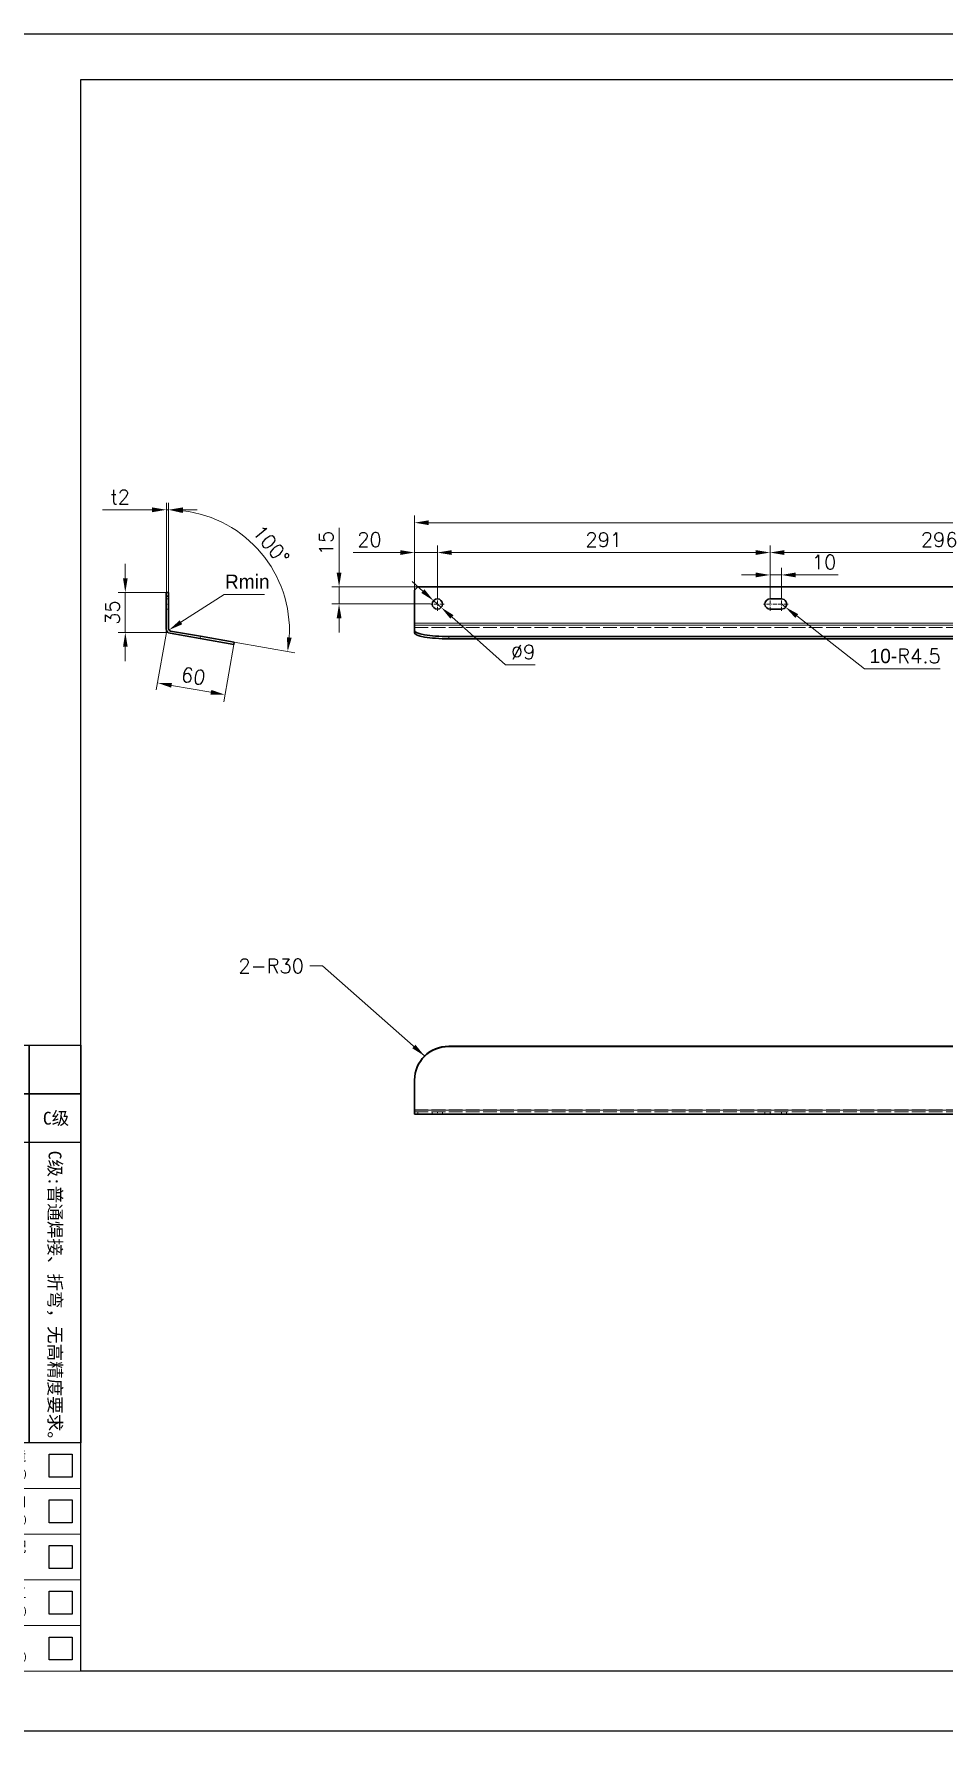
# Model space of a CAD drawing. Header units: millimetres. Extents: x -168473 to -148463, y 295526 to 306160.
# Drawn here: x -163302 to -162507, y 299441 to 300926 of the extents above; entities that cross this region are included whole.
import ezdxf
from ezdxf.enums import TextEntityAlignment as Align

# ---------------------------------------------------------------- set-up
doc = ezdxf.new("R2010")
doc.units = ezdxf.units.MM
for name, pattern in [('CENTER2', [28.575, 19.05, -3.175, 3.175, -3.175]), ('DASHDOT', [18.5, 12, -3, 0.5, -3]), ('DASHED', [15, 12, -3]), ('DASHED2', [9.525, 6.35, -3.175])]:
    doc.linetypes.add(name, pattern=pattern)
for name, color, linetype, lineweight in [('A3', 3, 'Continuous', 20), ('中心线', 2, 'CENTER2', 13), ('图框', 7, 'Continuous', 20), ('尺寸线', 3, 'Continuous', 13), ('文字', 1, 'Continuous', 13), ('细实线', 4, 'Continuous', 25), ('虚线', 2, 'DASHED2', 25)]:
    doc.layers.add(name, color=color, linetype=linetype, lineweight=lineweight)
doc.styles.add('CH-1', font='')
doc.styles.get("Standard").update_dxf_attribs({"font": 'txt', "bigfont": 'gbcbig.shx'})
doc.styles.get('CH-1').set_extended_font_data('SimSun')
doc.dimstyles.new('副本05', dxfattribs={"dimscale": 5, "dimtxt": 2.5, "dimasz": 2.5, "dimexe": 1.25, "dimexo": 0, "dimgap": 1, "dimtad": 1, "dimdsep": 46, "dimtxsty": 'Standard', "dimcen": 1, "dimclrd": 3, "dimclre": 3, "dimclrt": 1, "dimadec": 1, "dimazin": 2, "dimtfac": 1, "dimtmove": 0, "dimatfit": 3, "dimfxl": 0, "dimtolj": 1, "dimlwd": -1, "dimlwe": -1, "dimarcsym": 0})
doc.dimstyles.new('副本05$3', dxfattribs={"dimscale": 5, "dimtxt": 2.5, "dimasz": 2.5, "dimexe": 1.25, "dimexo": 0, "dimgap": 1, "dimtad": 1, "dimtih": 1, "dimtoh": 1, "dimdsep": 46, "dimtxsty": 'Standard', "dimcen": 1, "dimclrd": 3, "dimclre": 3, "dimclrt": 1, "dimadec": 1, "dimazin": 2, "dimtfac": 1, "dimtmove": 0, "dimatfit": 3, "dimfxl": 0, "dimtolj": 1, "dimlwd": -1, "dimlwe": -1, "dimarcsym": 0})
doc.dimstyles.new('副本05$4', dxfattribs={"dimscale": 5, "dimtxt": 2.5, "dimasz": 2.5, "dimexe": 1.25, "dimexo": 0, "dimgap": 1, "dimtad": 1, "dimtih": 1, "dimtoh": 1, "dimdsep": 46, "dimtxsty": 'Standard', "dimcen": 1, "dimclrd": 3, "dimclre": 3, "dimclrt": 1, "dimadec": 1, "dimazin": 2, "dimtfac": 1, "dimtmove": 0, "dimatfit": 3, "dimfxl": 0, "dimtolj": 1, "dimlwd": -1, "dimlwe": -1, "dimarcsym": 0})

# ---------------------------------------------------------------- blocks, each defined once
blk = doc.blocks.new('A$C2CD672AE')
for p, q in [((-218.5, 8), (201.5, 8)), ((-193.5, 0), (193.5, 0)), ((-193.5, -278.55), (-193.5, 0)), ((193.5, -278.55), (-193.5, -278.55)), ((201.5, -289), (-218.5, -289))]:
    blk.add_line(p, q)
blk = doc.blocks.new('fenlei')
at = {"layer": '图框'}
for points in [[(-25, 32), (0, 32), (0, 40), (-25, 40)], [(-25, 24), (0, 24), (0, 32), (-25, 32)], [(-25, 16), (0, 16), (0, 24), (-25, 24)], [(-25, 8), (0, 8), (0, 16), (-25, 16)], [(-25, 0), (0, 0), (0, 8), (-25, 8)]]:
    blk.add_lwpolyline(points, close=True, dxfattribs=at)
at = {"layer": '细实线'}
for points in [[(-5.5, 38), (-1.5, 38), (-1.5, 34), (-5.5, 34)], [(-5.5, 30), (-1.5, 30), (-1.5, 26), (-5.5, 26)], [(-5.5, 22), (-1.5, 22), (-1.5, 18), (-5.5, 18)], [(-5.5, 14), (-1.5, 14), (-1.5, 10), (-5.5, 10)], [(-5.5, 6), (-1.5, 6), (-1.5, 2), (-5.5, 2)]]:
    blk.add_lwpolyline(points, close=True, dxfattribs=at)
at = {"style": 'CH-1'}
for s, height, p in [('社内制造', 1.836, (-14.54, 37.8)), ('(原纸要回收)', 1.285, (-14.58, 34.52)), ('社内机加', 1.836, (-14.54, 29.8)), ('(原纸要回收)', 1.285, (-14.58, 26.52)), ('社内装配', 1.836, (-14.54, 21.8)), ('(复印件)', 1.285, (-14.58, 18.52)), ('外协加工', 1.836, (-14.54, 13.8)), ('(原纸要回收)', 1.285, (-14.58, 10.52)), ('其他', 1.836, (-14.54, 5.8)), ('(原纸要回收)', 1.285, (-14.58, 2.52))]:
    blk.add_text(s, height=height, dxfattribs=at).set_placement(p, align=Align.MIDDLE)
blk = doc.blocks.new('机加分类')
at = {"layer": '细实线'}
for p, q in [((-94, -8.5), (-94, 0)), ((-94, 0), (-86, 0)), ((-86, -8.5), (-86, 0)), ((-86, 0), (-78, 0)), ((-86, 0), (-86, -8.5)), ((-78, -8.5), (-78, 0)), ((-78, 0), (-69, 0)), ((-78, 0), (-78, -8.5)), ((-69, 0), (-69, -8.5)), ((-86, -8.5), (-94, -8.5)), ((-94, -17), (-94, -8.5)), ((-94, -8.5), (-86, -8.5)), ((-78, -8.5), (-86, -8.5)), ((-86, -17), (-86, -8.5)), ((-86, -8.5), (-78, -8.5)), ((-86, -8.5), (-86, -17)), ((-69, -8.5), (-78, -8.5)), ((-78, -17), (-78, -8.5)), ((-78, -8.5), (-69, -8.5)), ((-78, -8.5), (-78, -17)), ((-69, -8.5), (-69, -17)), ((-86, -17), (-94, -17)), ((-94, -69.55), (-94, -17)), ((-78, -17), (-86, -17)), ((-86, -69.55), (-86, -17)), ((-86, -17), (-86, -69.55)), ((-69, -17), (-78, -17)), ((-78, -69.55), (-78, -17)), ((-78, -17), (-78, -69.55)), ((-69, -17), (-69, -69.55)), ((-86, -69.55), (-94, -69.55)), ((-78, -69.55), (-86, -69.55)), ((-69, -69.55), (-78, -69.55))]:
    blk.add_line(p, q, dxfattribs=at)
at = {"layer": '文字', "color": 1, "linetype": 'Continuous', "style": 'CH-1'}
blk.add_text('A级', height=2.25, dxfattribs=at).set_placement((-89.72, -14.22, -250.08), align=Align.CENTER)
for s, p in [('B级', (-81.81, -12.71, -250.08)), ('C级', (-73.31, -12.71, -250.08))]:
    blk.add_text(s, height=2.25, dxfattribs=at).set_placement(p, align=Align.MIDDLE)
for s, p in [('A级:大型加工中心，加工难度较大。', (-90.3, -43.36)), ('B级:一般机加，一般难度。', (-82.16, -36.72)), ('C级:普通焊接、折弯，无高精度要求。', (-73.47, -44.53))]:
    blk.add_text(s, height=2.25, rotation=270, dxfattribs=at).set_placement(p, align=Align.MIDDLE)
blk = doc.blocks.new('1：1横')
for name, p in [('A$C2CD672AE', (-8412.44, 515.87)), ('机加分类', (-8536.94, 346.87)), ('fenlei', (-8605.94, 237.32))]:
    blk.add_blockref(name, p)
blk = doc.blocks.new('*D7001')
at = {"layer": 'Defpoints', "color": 0}
for p in [(-161689.3, 300498.2), (-162969.3, 300434.1), (-161689.3, 300434.1)]:
    blk.add_point(p, dxfattribs=at)
at = {"layer": '尺寸线', "color": 3}
for p, q in [((-162969.3, 300434.1), (-162969.3, 300504.5)), ((-162956.8, 300498.2), (-161701.8, 300498.2)), ((-161689.3, 300434.1), (-161689.3, 300504.5))]:
    blk.add_line(p, q, dxfattribs=at)
for points in [[(-162956.8, 300500.3), (-162956.8, 300496.1), (-162969.3, 300498.2)], [(-161701.8, 300500.3), (-161701.8, 300496.1), (-161689.3, 300498.2)]]:
    blk.add_solid(points, dxfattribs=at)
at = {"layer": '尺寸线', "color": 1, "insert": (-162329.3, 300509.5), "char_height": 12.5, "attachment_point": 5}
blk.add_mtext('\\A1;1280', dxfattribs=at)
blk = doc.blocks.new('*D7002')
at = {"layer": 'Defpoints', "color": 0}
for p in [(-162969.3, 300472.1), (-162969.3, 300448.5), (-162949.3, 300432.9)]:
    blk.add_point(p, dxfattribs=at)
at = {"layer": '尺寸线', "color": 3}
for p, q in [((-162969.3, 300448.5), (-162969.3, 300478.3)), ((-162949.3, 300432.9), (-162949.3, 300478.3)), ((-162981.8, 300472.1), (-163023.1, 300472.1)), ((-162949.3, 300472.1), (-162969.3, 300472.1)), ((-162936.8, 300472.1), (-162924.3, 300472.1))]:
    blk.add_line(p, q, dxfattribs=at)
for points in [[(-162981.8, 300474.2), (-162981.8, 300470), (-162969.3, 300472.1)], [(-162936.8, 300474.2), (-162936.8, 300470), (-162949.3, 300472.1)]]:
    blk.add_solid(points, dxfattribs=at)
at = {"layer": '尺寸线', "color": 1, "insert": (-163008.7, 300483.3), "char_height": 12.5, "attachment_point": 5}
blk.add_mtext('\\A1;20', dxfattribs=at)
blk = doc.blocks.new('*D7003')
at = {"layer": 'Defpoints', "color": 0}
for p in [(-162658.3, 300472.1), (-162949.3, 300448.3), (-162658.3, 300432.9)]:
    blk.add_point(p, dxfattribs=at)
at = {"layer": '尺寸线', "color": 3}
for p, q in [((-162949.3, 300448.3), (-162949.3, 300478.3)), ((-162658.3, 300432.9), (-162658.3, 300478.3)), ((-162936.8, 300472.1), (-162670.8, 300472.1))]:
    blk.add_line(p, q, dxfattribs=at)
for points in [[(-162936.8, 300474.2), (-162936.8, 300470), (-162949.3, 300472.1)], [(-162670.8, 300474.2), (-162670.8, 300470), (-162658.3, 300472.1)]]:
    blk.add_solid(points, dxfattribs=at)
at = {"layer": '尺寸线', "color": 1, "insert": (-162803.8, 300483.3), "char_height": 12.5, "attachment_point": 5}
blk.add_mtext('\\A1;291', dxfattribs=at)
blk = doc.blocks.new('*D7004')
at = {"layer": 'Defpoints', "color": 0}
for p in [(-162362.3, 300472.1), (-162658.3, 300432.9), (-162362.3, 300432.9)]:
    blk.add_point(p, dxfattribs=at)
at = {"layer": '尺寸线', "color": 3}
for p, q in [((-162658.3, 300432.9), (-162658.3, 300478.3)), ((-162362.3, 300432.9), (-162362.3, 300478.3)), ((-162645.8, 300472.1), (-162374.8, 300472.1))]:
    blk.add_line(p, q, dxfattribs=at)
for points in [[(-162645.8, 300474.2), (-162645.8, 300470), (-162658.3, 300472.1)], [(-162374.8, 300474.2), (-162374.8, 300470), (-162362.3, 300472.1)]]:
    blk.add_solid(points, dxfattribs=at)
at = {"layer": '尺寸线', "color": 1, "insert": (-162510.3, 300483.3), "char_height": 12.5, "attachment_point": 5}
blk.add_mtext('\\A1;296', dxfattribs=at)
blk = doc.blocks.new('*D7007')
at = {"layer": 'Defpoints', "color": 0}
for p in [(-162648.3, 300452.5), (-162658.3, 300443.2), (-162648.3, 300432.9)]:
    blk.add_point(p, dxfattribs=at)
at = {"layer": '尺寸线', "color": 3}
for p, q in [((-162670.8, 300452.5), (-162683.3, 300452.5)), ((-162658.3, 300443.2), (-162658.3, 300458.7)), ((-162658.3, 300452.5), (-162648.3, 300452.5)), ((-162648.3, 300432.9), (-162648.3, 300458.7)), ((-162635.8, 300452.5), (-162598.7, 300452.5))]:
    blk.add_line(p, q, dxfattribs=at)
for points in [[(-162670.8, 300454.6), (-162670.8, 300450.4), (-162658.3, 300452.5)], [(-162635.8, 300454.6), (-162635.8, 300450.4), (-162648.3, 300452.5)]]:
    blk.add_solid(points, dxfattribs=at)
at = {"layer": '尺寸线', "color": 1, "insert": (-162611, 300463.7), "char_height": 12.5, "attachment_point": 5}
blk.add_mtext('\\A1;10', dxfattribs=at)
blk = doc.blocks.new('*D7008')
at = {"layer": 'Defpoints', "color": 0}
for p in [(-163035.3, 300442.1), (-162958.1, 300442.1), (-162955.2, 300427.1)]:
    blk.add_point(p, dxfattribs=at)
at = {"layer": '尺寸线', "color": 3}
for p, q in [((-163035.3, 300454.6), (-163035.3, 300493.7)), ((-162958.1, 300442.1), (-163041.6, 300442.1)), ((-163035.3, 300427.1), (-163035.3, 300442.1)), ((-162955.2, 300427.1), (-163041.6, 300427.1)), ((-163035.3, 300414.6), (-163035.3, 300402.1))]:
    blk.add_line(p, q, dxfattribs=at)
for points in [[(-163037.4, 300454.6), (-163033.2, 300454.6), (-163035.3, 300442.1)], [(-163037.4, 300414.6), (-163033.2, 300414.6), (-163035.3, 300427.1)]]:
    blk.add_solid(points, dxfattribs=at)
at = {"layer": '尺寸线', "color": 1, "insert": (-163046.6, 300480.4), "char_height": 12.5, "attachment_point": 5, "rotation": 90}
blk.add_mtext('\\A1;15', dxfattribs=at)
blk = doc.blocks.new('*D7009')
at = {"layer": 'Defpoints', "color": 0}
for p in [(-162952.7, 300430), (-162946, 300424.1)]:
    blk.add_point(p, dxfattribs=at)
at = {"layer": '尺寸线', "color": 3}
for p, q in [((-162962, 300438.4), (-162971.3, 300446.7)), ((-162952.7, 300430), (-162946, 300424.1)), ((-162889.7, 300373.9), (-162936.6, 300415.7)), ((-162863.8, 300373.9), (-162889.7, 300373.9))]:
    blk.add_line(p, q, dxfattribs=at)
for points in [[(-162960.6, 300439.9), (-162963.4, 300436.8), (-162952.7, 300430)], [(-162935.2, 300417.3), (-162938, 300414.2), (-162946, 300424.1)]]:
    blk.add_solid(points, dxfattribs=at)
at = {"layer": '尺寸线', "color": 1, "insert": (-162874.3, 300385.1), "char_height": 12.5, "attachment_point": 5}
blk.add_mtext('\\A1;∅9', dxfattribs=at)
blk = doc.blocks.new('*D7010')
at = {"layer": 'Defpoints', "color": 0}
for p in [(-162648.3, 300427.1), (-162644.8, 300424.3)]:
    blk.add_point(p, dxfattribs=at)
at = {"layer": '尺寸线', "color": 3}
for p, q in [((-162648.3, 300427.1), (-162644.8, 300424.3)), ((-162575.7, 300370.2), (-162634.9, 300416.6)), ((-162509.5, 300370.2), (-162575.7, 300370.2))]:
    blk.add_line(p, q, dxfattribs=at)
blk.add_solid([(-162633.7, 300418.2), (-162636.2, 300414.9), (-162644.8, 300424.3)], dxfattribs=at)
at = {"layer": '尺寸线', "color": 1, "insert": (-162540.1, 300381.5), "char_height": 12.5, "attachment_point": 5}
blk.add_mtext('\\A1;{\\Fg13f12d,@extfont2|c134;10-}R4.5', dxfattribs=at)
blk = doc.blocks.new('*D7011')
at = {"layer": 'Defpoints', "color": 0}
for p in [(-163184.1, 300404.3), (-163182.4, 300405.4)]:
    blk.add_point(p, dxfattribs=at)
at = {"layer": '尺寸线', "color": 3}
for p, q in [((-163135.8, 300435.3), (-163173.6, 300411.1)), ((-163100.4, 300435.3), (-163135.8, 300435.3))]:
    blk.add_line(p, q, dxfattribs=at)
blk.add_solid([(-163174.7, 300412.8), (-163172.5, 300409.3), (-163184.1, 300404.3)], dxfattribs=at)
at = {"layer": '尺寸线', "color": 1, "insert": (-163115.6, 300446.6), "char_height": 12.5, "attachment_point": 5}
blk.add_mtext('\\A1;{\\Fg13f12d,@extfont2|c134;Rmin}', dxfattribs=at)
blk = doc.blocks.new('*D7012')
at = {"layer": 'Defpoints', "color": 0}
for p in [(-163222.3, 300437.1), (-163186.4, 300437.1), (-163186.4, 300402.1)]:
    blk.add_point(p, dxfattribs=at)
at = {"layer": '尺寸线', "color": 3}
for p, q in [((-163222.3, 300449.6), (-163222.3, 300462.1)), ((-163186.4, 300437.1), (-163228.5, 300437.1)), ((-163222.3, 300402.1), (-163222.3, 300437.1)), ((-163186.4, 300402.1), (-163228.5, 300402.1)), ((-163222.3, 300389.6), (-163222.3, 300377.1))]:
    blk.add_line(p, q, dxfattribs=at)
for points in [[(-163224.3, 300449.6), (-163220.2, 300449.6), (-163222.3, 300437.1)], [(-163224.3, 300389.6), (-163220.2, 300389.6), (-163222.3, 300402.1)]]:
    blk.add_solid(points, dxfattribs=at)
at = {"layer": '尺寸线', "color": 1, "insert": (-163233.5, 300419.6), "char_height": 12.5, "attachment_point": 5, "rotation": 90}
blk.add_mtext('\\A1;35', dxfattribs=at)
blk = doc.blocks.new('*D7013')
at = {"layer": 'Defpoints', "color": 0}
for p in [(-163186.4, 300402.1), (-163127.3, 300391.6), (-163135.1, 300347.7)]:
    blk.add_point(p, dxfattribs=at)
at = {"layer": '尺寸线', "color": 3}
for p, q in [((-163186.4, 300402.1), (-163195.3, 300352)), ((-163127.3, 300391.6), (-163136.2, 300341.5)), ((-163181.9, 300355.9), (-163147.4, 300349.9))]:
    blk.add_line(p, q, dxfattribs=at)
for points in [[(-163181.5, 300358), (-163182.2, 300353.9), (-163194.2, 300358.1)], [(-163147, 300351.9), (-163147.8, 300347.8), (-163135.1, 300347.7)]]:
    blk.add_solid(points, dxfattribs=at)
at = {"layer": '尺寸线', "color": 1, "insert": (-163162.7, 300364), "char_height": 12.5, "attachment_point": 5, "rotation": 349.9959}
blk.add_mtext('\\A1;60', dxfattribs=at)
blk = doc.blocks.new('*D7014')
at = {"layer": 'Defpoints', "color": 0}
for p in [(-163087.3, 300445.6), (-163184.4, 300434.1), (-163184.4, 300405.4), (-163156.5, 300398.8), (-163127, 300393.6)]:
    blk.add_point(p, dxfattribs=at)
at = {"layer": '尺寸线', "color": 3}
for p, q in [((-163184.4, 300434.1), (-163184.4, 300515.7)), ((-163127, 300393.6), (-163074.1, 300384.3))]:
    blk.add_line(p, q, dxfattribs=at)
blk.add_arc((-163184.4, 300403.7), 105.7, 356.7776, 83.2233, dxfattribs=at)
for points in [[(-163172.1, 300506.7), (-163171.8, 300510.8), (-163184.4, 300509.5)], [(-163076.8, 300397.5), (-163080.9, 300398), (-163080.3, 300385.4)]]:
    blk.add_solid(points, dxfattribs=at)
at = {"layer": '尺寸线', "color": 1, "insert": (-163094.8, 300478.9), "char_height": 12.5, "attachment_point": 5, "rotation": 310.0004}
blk.add_mtext('\\A1;100°', dxfattribs=at)
blk = doc.blocks.new('*D7015')
at = {"layer": 'Defpoints', "color": 0}
for p in [(-163186.4, 300509.5), (-163186.4, 300437.1), (-163184.4, 300437.1)]:
    blk.add_point(p, dxfattribs=at)
at = {"layer": '尺寸线', "color": 3}
for p, q in [((-163198.9, 300509.5), (-163242.3, 300509.5)), ((-163186.4, 300437.1), (-163186.4, 300515.7)), ((-163184.4, 300509.5), (-163186.4, 300509.5)), ((-163184.4, 300437.1), (-163184.4, 300515.7)), ((-163171.9, 300509.5), (-163159.4, 300509.5))]:
    blk.add_line(p, q, dxfattribs=at)
for points in [[(-163198.9, 300511.6), (-163198.9, 300507.4), (-163186.4, 300509.5)], [(-163171.9, 300511.6), (-163171.9, 300507.4), (-163184.4, 300509.5)]]:
    blk.add_solid(points, dxfattribs=at)
at = {"layer": '尺寸线', "color": 1, "insert": (-163226.8, 300520.7), "char_height": 12.5, "attachment_point": 5}
blk.add_mtext('\\A1;t2', dxfattribs=at)

msp = doc.modelspace()

# ---------------------------------------------------------------- linework, layer by layer
at = {"color": 7, "lineweight": 35}
for p, q in [((-163186.417, 300437.051), (-163186.417, 300434.051)), ((-163184.417, 300437.051), (-163186.417, 300437.051)), ((-163184.417, 300434.051), (-163186.417, 300434.051)), ((-163186.417, 300434.051), (-163186.417, 300405.406)), ((-163184.417, 300437.051), (-163184.417, 300434.051)), ((-163184.417, 300434.051), (-163184.417, 300405.406)), ((-162966.318, 300442.051), (-162969.318, 300439.051)), ((-162969.318, 300439.051), (-162969.318, 300410.406)), ((-162966.318, 300442.051), (-161692.318, 300442.051)), ((-162658.318, 300431.551), (-162648.318, 300431.551)), ((-162648.318, 300422.551), (-162658.318, 300422.551)), ((-163183.112, 300401.469), (-163156.873, 300396.842)), ((-163182.764, 300403.438), (-163156.526, 300398.811)), ((-162969.318, 300410.406), (-162969.318, 300408.438)), ((-162969.318, 300408.438), (-162969.318, 300403.811)), ((-162969.318, 300401.842), (-162969.318, 300403.811)), ((-163127.329, 300391.633), (-163156.873, 300396.842)), ((-163126.981, 300393.602), (-163156.526, 300398.811)), ((-163127.329, 300391.633), (-163126.981, 300393.602)), ((-162939.318, 300398.602), (-161718.919, 300398.602)), ((-162939.318, 300396.633), (-161718.919, 300396.633)), ((-162939.318, 300040.167), (-161719.318, 300040.167)), ((-162939.318, 300039.819), (-161714.734, 300039.819)), ((-162969.318, 300010.276), (-162969.318, 300010.622)), ((-162969.318, 299984.036), (-162969.318, 300010.276)), ((-162969.318, 299984.036), (-162969.318, 299980.731)), ((-162969.318, 299980.731), (-161689.318, 299980.731))]:
    msp.add_line(p, q, dxfattribs=at)
at = {"color": 7, "lineweight": 13}
for p, q in [((-162969.318, 300410.406), (-161689.318, 300410.406)), ((-162969.318, 300408.438), (-161689.318, 300408.438)), ((-163156.873, 300396.842), (-163156.526, 300398.811)), ((-162939.318, 300396.633), (-162939.318, 300398.602)), ((-162939.318, 300039.819), (-162939.318, 300040.167)), ((-162969.318, 299984.036), (-161689.318, 299984.036))]:
    msp.add_line(p, q, dxfattribs=at)
at = {"color": 7, "lineweight": 35}
msp.add_circle((-162949.318, 300427.051), 4.5, dxfattribs=at)
for centre, radius, start, end in [((-162658.318, 300427.051), 4.5, 90.000005, 270), ((-162648.318, 300427.051), 4.5, 270, 90.000005), ((-163182.417, 300405.406), 4, 179.999997, 259.999999), ((-163182.417, 300405.406), 2, 179.999997, 259.999999)]:
    msp.add_arc(centre, radius, start, end, dxfattribs=at)
for centre, ratio, start_param, end_param in [((-162939.318, 300403.811), 0.17364818, 3.14159265, 4.71238898), ((-162939.318, 300401.842), 0.17364818, 3.14159265, 4.71238898), ((-162939.318, 300010.622), 0.98480775, 1.57079633, 3.14159265), ((-162939.318, 300010.276), 0.98480775, 1.57079633, 3.14159265)]:
    msp.add_ellipse(centre, major_axis=(30, 0), ratio=ratio, start_param=start_param, end_param=end_param, dxfattribs=at)
at = {"layer": 'A3'}
msp.add_lwpolyline([(-163386.311, 300925.879), (-161286.311, 300925.879), (-161286.311, 299440.879), (-163386.311, 299440.879)], close=True, dxfattribs=at)
at = {"layer": '中心线', "color": 2, "linetype": 'DASHDOT', "lineweight": 13, "ltscale": 0.29248}
for p, q in [((-162949.318, 300421.201), (-162949.318, 300432.9)), ((-162658.318, 300421.201), (-162658.318, 300432.9)), ((-162648.318, 300421.201), (-162648.318, 300432.9))]:
    msp.add_line(p, q, dxfattribs=at)
at = {"layer": '中心线', "color": 2, "linetype": 'DASHDOT', "lineweight": 13, "ltscale": 0.06}
msp.add_line((-163186.617, 300427.051), (-163184.217, 300427.051), dxfattribs=at)
at = {"layer": '中心线', "color": 2, "linetype": 'DASHDOT', "lineweight": 13, "ltscale": 0.292499}
for p, q in [((-162943.468, 300427.051), (-162955.168, 300427.051)), ((-162652.468, 300427.051), (-162664.168, 300427.051)), ((-162642.468, 300427.051), (-162654.168, 300427.051))]:
    msp.add_line(p, q, dxfattribs=at)
at = {"layer": '中心线', "color": 2, "linetype": 'DASHDOT', "lineweight": 13, "ltscale": 0.06001}
for p, q in [((-162949.318, 299980.532), (-162949.318, 299982.932)), ((-162658.318, 299980.532), (-162658.318, 299982.932)), ((-162648.318, 299980.532), (-162648.318, 299982.932))]:
    msp.add_line(p, q, dxfattribs=at)
at = {"layer": '尺寸线'}
for p in [(-163186.417, 300408.403), (-163173.549, 300399.782)]:
    msp.add_line(p, (-163186.417, 300402.052), dxfattribs=at)
at = {"layer": '虚线', "color": 1, "linetype": 'DASHED', "lineweight": 13, "ltscale": 0.05}
for p, q in [((-163184.417, 300434.051), (-163186.417, 300434.051)), ((-163184.417, 300431.551), (-163186.417, 300431.551)), ((-163186.417, 300431.551), (-163184.417, 300431.551)), ((-163184.417, 300422.551), (-163186.417, 300422.551)), ((-163186.417, 300422.551), (-163184.417, 300422.551)), ((-162966.318, 299982.731), (-162966.318, 299980.731)), ((-162953.818, 299982.731), (-162953.818, 299980.731)), ((-162944.818, 299982.731), (-162944.818, 299980.731)), ((-162662.818, 299980.731), (-162662.818, 299982.731)), ((-162658.318, 299982.731), (-162658.318, 299980.731)), ((-162658.318, 299982.731), (-162658.318, 299980.731)), ((-162648.318, 299982.731), (-162648.318, 299980.731)), ((-162648.318, 299982.731), (-162648.318, 299980.731)), ((-162643.818, 299980.731), (-162643.818, 299982.731))]:
    msp.add_line(p, q, dxfattribs=at)
at = {"layer": '虚线', "color": 1, "linetype": 'DASHED', "lineweight": 13}
for p, q in [((-162969.318, 300410.406), (-161689.318, 300410.406)), ((-162969.318, 300406.469), (-161689.318, 300406.469)), ((-162969.318, 299984.384), (-161689.318, 299984.384)), ((-162969.318, 299982.731), (-161689.318, 299982.731))]:
    msp.add_line(p, q, dxfattribs=at)
at = {"layer": '虚线', "color": 1, "linetype": 'DASHED', "lineweight": 13, "ltscale": 0.049979}
msp.add_line((-163156.873, 300396.842), (-163156.526, 300398.811), dxfattribs=at)

# ---------------------------------------------------------------- block references
at = {"color": 2, "xscale": 5, "yscale": 5, "zscale": 5}
msp.add_blockref('1：1横', (-120231.611, 298306.55), dxfattribs=at)

# ---------------------------------------------------------------- texts
at = {"layer": '尺寸线', "color": 1, "insert": (-163066.015, 300104.092), "char_height": 12.5, "width": 500, "attachment_point": 9}
msp.add_mtext('\\A1;2-R30', dxfattribs=at)

# ---------------------------------------------------------------- dimensions: what is measured, and where the dimension line sits
at = {"layer": '尺寸线'}
for base, p1, p2, override, picture, middle in [((-163186.417, 300509.475), (-163184.417, 300437.051), (-163186.417, 300437.051), {"dimpost": 't<>'}, '*D7015', (-163226.834, 300520.725)), ((-162362.318, 300472.094), (-162658.318, 300432.9), (-162362.318, 300432.9), {"dimtmove": 1}, '*D7004', (-162510.318, 300483.344))]:
    dim = msp.add_linear_dim(base=base, p1=p1, p2=p2, dimstyle='副本05', override=override, dxfattribs=at)
    dim.commit()
    dim.dimension.update_dxf_attribs({"geometry": picture, "text_midpoint": middle})
dim = msp.add_angular_dim_2l(base=(-163087.32, 300445.613), line1=((-163184.417, 300434.051), (-163184.417, 300405.406)), line2=((-163126.981, 300393.602), (-163156.526, 300398.811)), dimstyle='副本05', dxfattribs=at)
dim.commit()
dim.dimension.update_dxf_attribs({"geometry": '*D7014', "text_midpoint": (-163094.793, 300478.933)})
for base, p1, p2, picture, middle in [((-161689.318, 300498.224), (-162969.318, 300434.051), (-161689.318, 300434.051), '*D7001', (-162329.318, 300509.474)), ((-162969.318, 300472.094), (-162949.318, 300432.9), (-162969.318, 300448.528), '*D7002', (-163008.693, 300483.344)), ((-162658.318, 300472.094), (-162949.318, 300448.294), (-162658.318, 300432.9), '*D7003', (-162803.818, 300483.344)), ((-162648.318, 300452.495), (-162658.318, 300443.229), (-162648.318, 300432.9), '*D7007', (-162611.026, 300463.745))]:
    dim = msp.add_linear_dim(base=base, p1=p1, p2=p2, dimstyle='副本05', dxfattribs=at)
    dim.commit()
    dim.dimension.update_dxf_attribs({"geometry": picture, "text_midpoint": middle})
for base, p1, p2, picture, middle in [((-163035.328, 300442.051), (-162955.168, 300427.051), (-162958.148, 300442.051), '*D7008', (-163046.578, 300480.384)), ((-163222.266, 300437.051), (-163186.417, 300402.052), (-163186.417, 300437.051), '*D7012', (-163233.516, 300419.551))]:
    dim = msp.add_linear_dim(base=base, p1=p1, p2=p2, angle=90, dimstyle='副本05', dxfattribs=at)
    dim.commit()
    dim.dimension.update_dxf_attribs({"geometry": picture, "text_midpoint": middle})
dim = msp.add_radius_dim(center=(-163182.417, 300405.406), mpoint=(-163184.1, 300404.326), text='{\\Fg13f12d,@extfont2|c134;Rmin}', dimstyle='副本05$4', override={"dimtmove": 1}, dxfattribs=at)
dim.commit()
dim.dimension.update_dxf_attribs({"geometry": '*D7011', "text_midpoint": (-163135.825, 300435.309), "dimtype": 164})
dim = msp.add_diameter_dim_2p(p1=(-162952.677, 300430.045), p2=(-162945.959, 300424.056), dimstyle='副本05$3', dxfattribs=at)
dim.commit()
dim.dimension.update_dxf_attribs({"geometry": '*D7009', "text_midpoint": (-162874.262, 300373.885), "dimtype": 163})
dim = msp.add_radius_dim(center=(-162648.318, 300427.051), mpoint=(-162644.776, 300424.276), text='{\\Fg13f12d,@extfont2|c134;10-}<>', dimstyle='副本05$4', dxfattribs=at)
dim.commit()
dim.dimension.update_dxf_attribs({"geometry": '*D7010', "text_midpoint": (-162540.122, 300370.205), "dimtype": 164})
dim = msp.add_aligned_dim(p1=(-163186.417, 300402.052), p2=(-163127.329, 300391.629), distance=-44.61, dimstyle='副本05', dxfattribs=at)
dim.commit()
dim.dimension.update_dxf_attribs({"geometry": '*D7013', "text_midpoint": (-163162.669, 300363.987)})

# ---------------------------------------------------------------- leaders
at = {"layer": '尺寸线', "annotation_type": 0, "has_hookline": 1, "hookline_direction": 1, "text_width": 56.25}
msp.add_leader([(-162960.45, 300031.593), (-163049.84, 300110.342), (-163061.015, 300110.342)], dimstyle='副本05', override={"dimgap": 1, "dimtad": 0}, dxfattribs=at)

doc.saveas('drawing.dxf')
